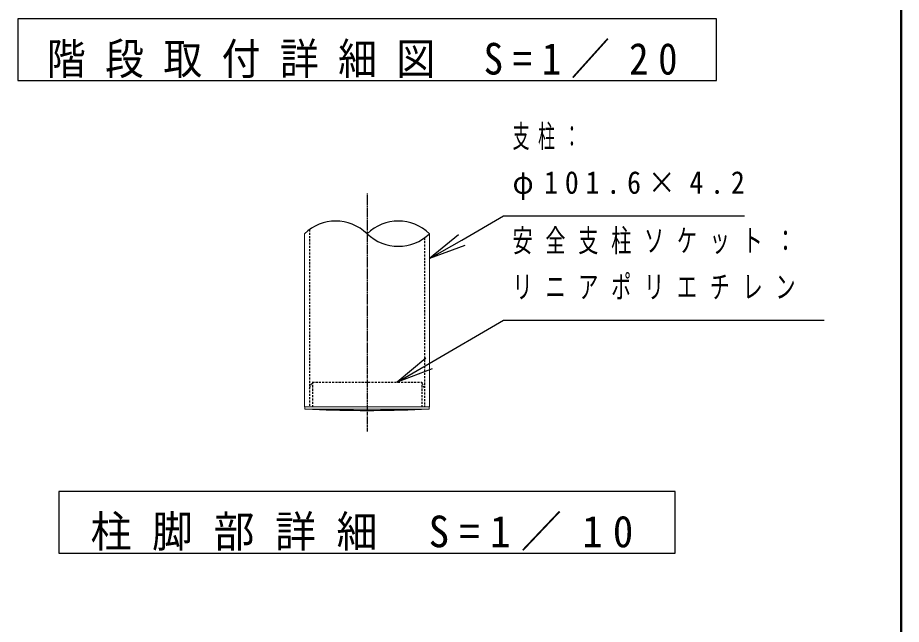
# Model space of a CAD drawing. Units: millimetres at full size, with parts at other scales. Extents: x -11723 to 0, y -1854 to 8010.
# Drawn here: x -2150 to 0, y 2557 to 4032 of the extents above; entities that cross this region are included whole.
import ezdxf

# ---------------------------------------------------------------- set-up
doc = ezdxf.new("R2010")
doc.units = ezdxf.units.MM
doc.linetypes.add('USER2', pattern=[6, 3, -1, 1, -1])
doc.linetypes.add('USER4', pattern=[8, 5, -3])
for name, color, linetype, lineweight in [('A3図枠', 7, 'Continuous', 25), ('線', 2, 'Continuous', 25), ('補助', 2, 'Continuous', 13)]:
    doc.layers.add(name, color=color, linetype=linetype, lineweight=lineweight)
doc.styles.add('ＭＳ ゴシック', font='')
doc.styles.get('ＭＳ ゴシック').set_extended_font_data('MS Gothic')

msp = doc.modelspace()

# ---------------------------------------------------------------- linework, layer by layer
at = {"layer": 'A3図枠', "lineweight": 50}
msp.add_line((0, 0), (0, 8010), dxfattribs=at)
at = {"layer": '線', "color": 20, "linetype": 'USER2'}
msp.add_line((-1300, 3604.94), (-1300, 3025.973), dxfattribs=at)
at = {"layer": '線', "color": 7, "lineweight": 13}
for p, q in [((-1452.4, 3506.907), (-1452.4, 3086)), ((-1147.6, 3506.907), (-1147.6, 3086)), ((-1452.4, 3086), (-1147.6, 3086)), ((-1451.5, 3086), (-1451.5, 3080)), ((-1451.5, 3086), (-1300, 3086)), ((-1451.5, 3080), (-1300, 3080)), ((-1148.5, 3086), (-1300, 3086)), ((-1148.5, 3080), (-1300, 3080)), ((-1148.5, 3086), (-1148.5, 3080))]:
    msp.add_line(p, q, dxfattribs=at)
at = {"layer": '線', "color": 4, "linetype": 'USER4'}
for p, q in [((-1439.8, 3517.296), (-1439.8, 3086)), ((-1160.2, 3496.517), (-1160.2, 3086)), ((-1439.8, 3131), (-1433.05, 3146)), ((-1433.05, 3146), (-1433.05, 3086)), ((-1433.05, 3146), (-1166.95, 3146)), ((-1166.95, 3146), (-1166.95, 3086)), ((-1160.2, 3131), (-1166.95, 3146))]:
    msp.add_line(p, q, dxfattribs=at)
at = {"layer": '線'}
for centre, radius, start, end in [((-1376.2, 3427.33), 110.177, 46.2417, 133.7583), ((-1223.8, 3427.33), 110.177, 46.2417, 133.7583), ((-1223.8, 3586.483), 110.177, 226.2417, 313.7583), ((-1300.044, 6007.001), 2930.001, 267.40701, 270.00087), ((-1299.956, 6007.001), 2930.001, 269.99913, 272.59299)]:
    msp.add_arc(centre, radius, start, end, dxfattribs=at)
at = {"layer": '補助', "lineweight": 25}
for p, q in [((-1069.658, 3491.453), (-967.6, 3550.376)), ((-967.6, 3550.376), (-937.6, 3550.376)), ((-937.6, 3550.376), (-381.45, 3550.376)), ((-1077.158, 3504.444), (-1147.6, 3446.453)), ((-1147.6, 3446.453), (-1069.658, 3491.453)), ((-1062.158, 3478.463), (-1147.6, 3446.453)), ((-1149.101, 3191.161), (-967.6, 3296.453)), ((-967.6, 3296.453), (-937.6, 3296.453)), ((-937.6, 3296.453), (-187.523, 3296.453)), ((-1156.628, 3204.136), (-1226.95, 3146)), ((-1226.95, 3146), (-1149.101, 3191.161)), ((-1141.574, 3178.187), (-1226.95, 3146))]:
    msp.add_line(p, q, dxfattribs=at)
for points in [[(-2150, 4030), (-2150, 3880), (-450, 3880), (-450, 4030)], [(-2050, 2880), (-2050, 2730), (-550, 2730), (-550, 2880)]]:
    msp.add_lwpolyline(points, close=True, dxfattribs=at)

# ---------------------------------------------------------------- texts
at = {"layer": '補助', "style": 'ＭＳ ゴシック'}
for s, insert, char_height, attachment_point in [('\\T1.5;\\W0.9;階段取付詳細図\\~S=1／20', (-1300, 3885), 76.98, 8), ('\\T1.5;\\W0.55;支柱：', (-945.85, 3771.626), 54.99, 1), ('\\T1.5;\\W0.9;φ101.6×4.2', (-945.85, 3659.126), 54.99, 1), ('\\T1.64;\\W0.65;安全支柱ソケット：', (-945.85, 3517.703), 54.99, 1), ('\\T1.64;\\W0.65;リニアポリエチレン', (-945.85, 3405.203), 54.99, 1), ('\\T1.5;\\W0.95;柱脚部詳細\\~S=1／10', (-1300, 2735), 76.98, 8)]:
    msp.add_mtext(s, dxfattribs=dict(at, insert=insert, char_height=char_height, attachment_point=attachment_point))

doc.saveas('drawing.dxf')
